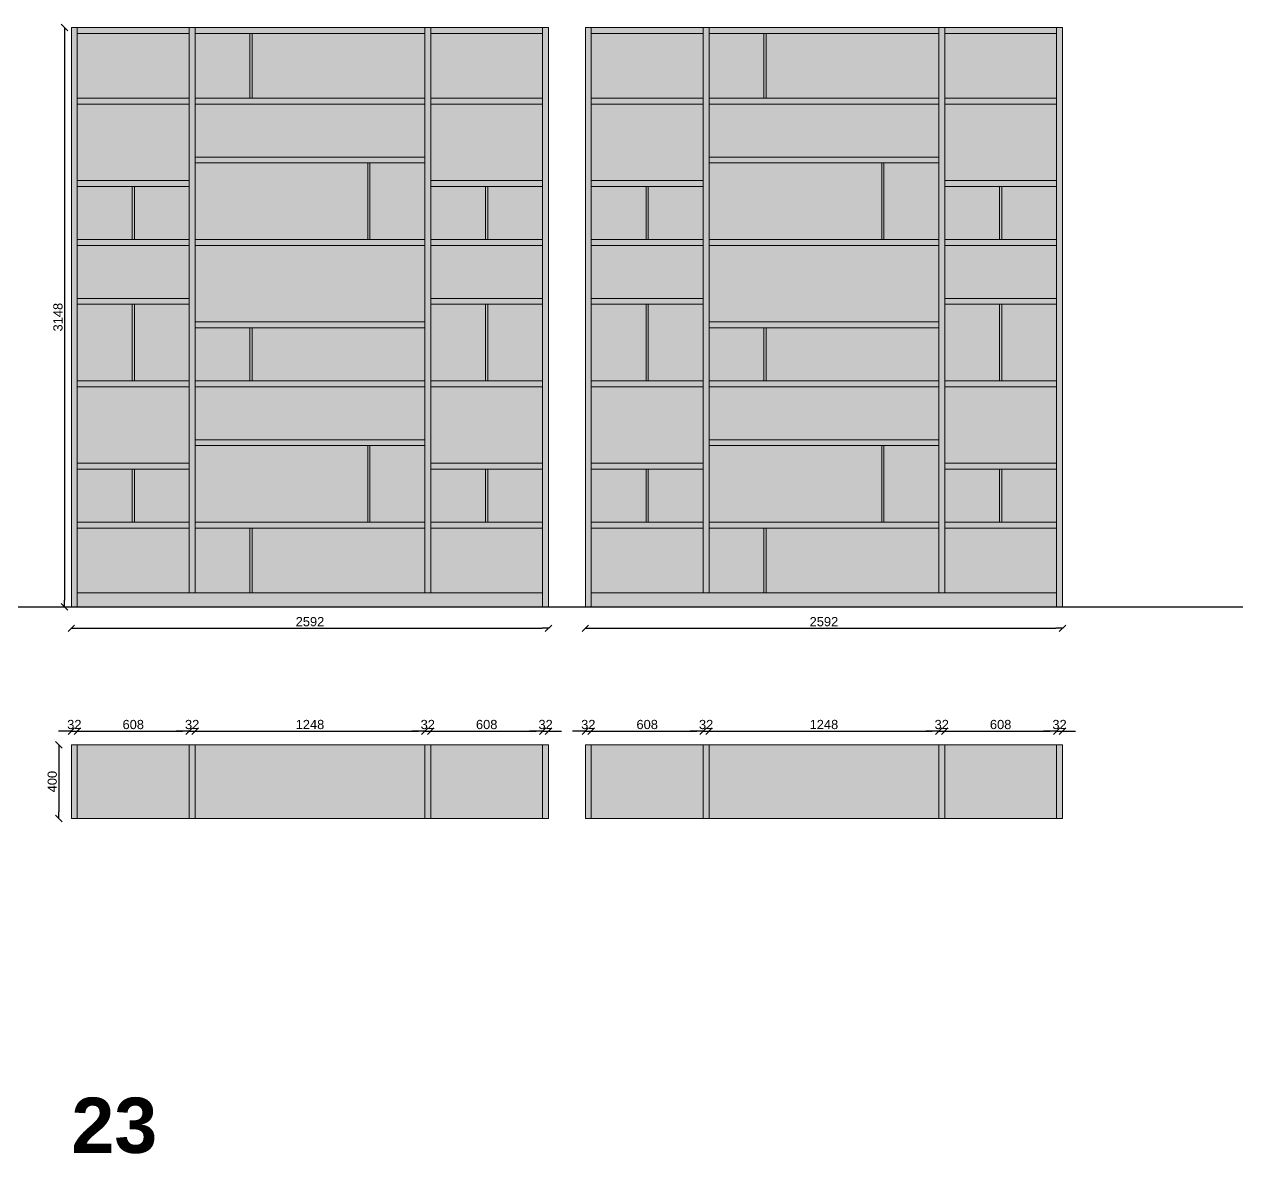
# Model space of a CAD drawing. Header units: inches. Extents: x -2150 to 187520, y -61540 to -22885.
# Drawn here: x 17993 to 24580, y -61540 to -55403 of the extents above; entities that cross this region are included whole.
import ezdxf

# ---------------------------------------------------------------- set-up
doc = ezdxf.new("R2010")
doc.units = ezdxf.units.IN
doc.header["$MEASUREMENT"] = 0
doc.layers.add('Linee arredi', color=3, linetype='Continuous', lineweight=20)
doc.layers.add('Retino arredi', color=7, linetype='Continuous', lineweight=0)
doc.layers.add('Quote', color=5, linetype='Continuous')
doc.styles.add('Arial', font='Arial.ttf')
doc.styles.add('Arial (bold)', font='Arial Bold.ttf')
doc.dimstyles.new('M&C_quote arredo', dxfattribs={"dimtxt": 50, "dimasz": 35.34668, "dimexe": 0, "dimexo": 0, "dimgap": 10, "dimtad": 1, "dimdec": 0, "dimtxsty": 'Arial', "dimblk": 'VW_SLASH', "dimcen": 0, "dimse1": 1, "dimse2": 1, "dimazin": 0, "dimtfac": 1, "dimtdec": 0, "dimtix": 1, "dimtmove": 0, "dimatfit": 0, "dimldrblk": 'VW_SLASH', "dimfxl": 0, "dimfxlon": 1, "dimfrac": 2, "dimtolj": 1, "dimarcsym": 0})

# ---------------------------------------------------------------- blocks, each defined once
blk = doc.blocks.new('VW_SLASH')
at = {"color": 0, "linetype": 'ByBlock', "lineweight": -2, "transparency": 16777216}
blk.add_line((0, 0), (-1, 0), dxfattribs=at)
at = {"color": 0, "linetype": 'Continuous', "lineweight": -2, "transparency": 16777216, "flags": 128}
blk.add_lwpolyline([(0.5, 0.5), (-0.5, -0.5)], dxfattribs=at)
blk = doc.blocks.new('*D171')
at = {"layer": 'Defpoints', "color": 0, "transparency": 16777216}
for p in [(18249.5, -59318.3), (18181, -59718.3), (18249.5, -59718.3)]:
    blk.add_point(p, dxfattribs=at)
at = {"layer": 'Quote', "color": 0, "lineweight": -2, "transparency": 16777216}
blk.add_line((18181, -59353.6), (18181, -59682.9), dxfattribs=at)
at = {"layer": 'Quote', "color": 0, "lineweight": -2, "transparency": 16777216, "xscale": 35.3466796875, "yscale": 35.3466796875, "zscale": 35.3466796875}
for p, rotation in [((18181, -59318.3), 90), ((18181, -59718.3), 270)]:
    blk.add_blockref('VW_SLASH', p, dxfattribs=dict(at, rotation=rotation))
at = {"layer": 'Quote', "color": 0, "transparency": 16777216, "insert": (18145.5, -59518.3), "char_height": 50, "attachment_point": 5, "rotation": 90, "style": 'Arial'}
blk.add_mtext('\\A1;400', dxfattribs=at)
blk = doc.blocks.new('*D172')
at = {"layer": 'Defpoints', "color": 0, "transparency": 16777216}
for p in [(18281.5, -59243.7), (18249.5, -59318.3), (18281.5, -59318.3)]:
    blk.add_point(p, dxfattribs=at)
at = {"layer": 'Quote', "color": 0, "lineweight": -2, "transparency": 16777216}
for p, q in [((18214.2, -59243.7), (18178.9, -59243.7)), ((18249.5, -59243.7), (18281.5, -59243.7)), ((18316.9, -59243.7), (18352.2, -59243.7))]:
    blk.add_line(p, q, dxfattribs=at)
at = {"layer": 'Quote', "color": 0, "lineweight": -2, "transparency": 16777216, "xscale": 35.3466796875, "yscale": 35.3466796875, "zscale": 35.3466796875}
blk.add_blockref('VW_SLASH', (18249.5, -59243.7), dxfattribs=at)
at = {"layer": 'Quote', "color": 0, "lineweight": -2, "transparency": 16777216, "xscale": 35.3466796875, "yscale": 35.3466796875, "zscale": 35.3466796875, "rotation": 180}
blk.add_blockref('VW_SLASH', (18281.5, -59243.7), dxfattribs=at)
at = {"layer": 'Quote', "color": 0, "transparency": 16777216, "insert": (18265.5, -59208.2), "char_height": 50, "attachment_point": 5, "style": 'Arial'}
blk.add_mtext('\\A1;32', dxfattribs=at)
blk = doc.blocks.new('*D173')
at = {"layer": 'Defpoints', "color": 0, "transparency": 16777216}
for p in [(18889.5, -59243.7), (18281.5, -59318.3), (18889.5, -59318.3)]:
    blk.add_point(p, dxfattribs=at)
at = {"layer": 'Quote', "color": 0, "lineweight": -2, "transparency": 16777216}
blk.add_line((18316.9, -59243.7), (18854.2, -59243.7), dxfattribs=at)
at = {"layer": 'Quote', "color": 0, "lineweight": -2, "transparency": 16777216, "xscale": 35.3466796875, "yscale": 35.3466796875, "zscale": 35.3466796875, "rotation": 180}
blk.add_blockref('VW_SLASH', (18281.5, -59243.7), dxfattribs=at)
at = {"layer": 'Quote', "color": 0, "lineweight": -2, "transparency": 16777216, "xscale": 35.3466796875, "yscale": 35.3466796875, "zscale": 35.3466796875}
blk.add_blockref('VW_SLASH', (18889.5, -59243.7), dxfattribs=at)
at = {"layer": 'Quote', "color": 0, "transparency": 16777216, "insert": (18585.5, -59208.2), "char_height": 50, "attachment_point": 5, "style": 'Arial'}
blk.add_mtext('\\A1;608', dxfattribs=at)
blk = doc.blocks.new('*D174')
at = {"layer": 'Defpoints', "color": 0, "transparency": 16777216}
for p in [(18249.5, -55420.3), (18212.1, -58568.3), (18249.5, -58568.3)]:
    blk.add_point(p, dxfattribs=at)
at = {"layer": 'Quote', "color": 0, "lineweight": -2, "transparency": 16777216}
blk.add_line((18212.1, -55455.6), (18212.1, -58532.9), dxfattribs=at)
at = {"layer": 'Quote', "color": 0, "lineweight": -2, "transparency": 16777216, "xscale": 35.3466796875, "yscale": 35.3466796875, "zscale": 35.3466796875}
for p, rotation in [((18212.1, -55420.3), 90), ((18212.1, -58568.3), 270)]:
    blk.add_blockref('VW_SLASH', p, dxfattribs=dict(at, rotation=rotation))
at = {"layer": 'Quote', "color": 0, "transparency": 16777216, "insert": (18176.6, -56994.3), "char_height": 50, "attachment_point": 5, "rotation": 90, "style": 'Arial'}
blk.add_mtext('\\A1;3148', dxfattribs=at)
blk = doc.blocks.new('*D175')
at = {"layer": 'Defpoints', "color": 0, "transparency": 16777216}
for p in [(18249.5, -58568.3), (20841.5, -58568.3), (20841.5, -58684.9)]:
    blk.add_point(p, dxfattribs=at)
at = {"layer": 'Quote', "color": 0, "lineweight": -2, "transparency": 16777216}
blk.add_line((18284.9, -58684.9), (20806.2, -58684.9), dxfattribs=at)
at = {"layer": 'Quote', "color": 0, "lineweight": -2, "transparency": 16777216, "xscale": 35.3466796875, "yscale": 35.3466796875, "zscale": 35.3466796875, "rotation": 180}
blk.add_blockref('VW_SLASH', (18249.5, -58684.9), dxfattribs=at)
at = {"layer": 'Quote', "color": 0, "lineweight": -2, "transparency": 16777216, "xscale": 35.3466796875, "yscale": 35.3466796875, "zscale": 35.3466796875}
blk.add_blockref('VW_SLASH', (20841.5, -58684.9), dxfattribs=at)
at = {"layer": 'Quote', "color": 0, "transparency": 16777216, "insert": (19545.5, -58649.3), "char_height": 50, "attachment_point": 5, "style": 'Arial'}
blk.add_mtext('\\A1;2592', dxfattribs=at)
blk = doc.blocks.new('*D176')
at = {"layer": 'Defpoints', "color": 0, "transparency": 16777216}
for p in [(21041.5, -58568.3), (23633.5, -58568.3), (23633.5, -58684.9)]:
    blk.add_point(p, dxfattribs=at)
at = {"layer": 'Quote', "color": 0, "lineweight": -2, "transparency": 16777216}
blk.add_line((21076.9, -58684.9), (23598.2, -58684.9), dxfattribs=at)
at = {"layer": 'Quote', "color": 0, "lineweight": -2, "transparency": 16777216, "xscale": 35.3466796875, "yscale": 35.3466796875, "zscale": 35.3466796875, "rotation": 180}
blk.add_blockref('VW_SLASH', (21041.5, -58684.9), dxfattribs=at)
at = {"layer": 'Quote', "color": 0, "lineweight": -2, "transparency": 16777216, "xscale": 35.3466796875, "yscale": 35.3466796875, "zscale": 35.3466796875}
blk.add_blockref('VW_SLASH', (23633.5, -58684.9), dxfattribs=at)
at = {"layer": 'Quote', "color": 0, "transparency": 16777216, "insert": (22337.5, -58649.3), "char_height": 50, "attachment_point": 5, "style": 'Arial'}
blk.add_mtext('\\A1;2592', dxfattribs=at)
blk = doc.blocks.new('*D184')
at = {"layer": 'Defpoints', "color": 0, "transparency": 16777216}
for p in [(18921.5, -59243.7), (18889.5, -59318.3), (18921.5, -59318.3)]:
    blk.add_point(p, dxfattribs=at)
at = {"layer": 'Quote', "color": 0, "lineweight": -2, "transparency": 16777216}
for p, q in [((18854.2, -59243.7), (18818.9, -59243.7)), ((18889.5, -59243.7), (18921.5, -59243.7)), ((18956.9, -59243.7), (18992.2, -59243.7))]:
    blk.add_line(p, q, dxfattribs=at)
at = {"layer": 'Quote', "color": 0, "lineweight": -2, "transparency": 16777216, "xscale": 35.3466796875, "yscale": 35.3466796875, "zscale": 35.3466796875}
blk.add_blockref('VW_SLASH', (18889.5, -59243.7), dxfattribs=at)
at = {"layer": 'Quote', "color": 0, "lineweight": -2, "transparency": 16777216, "xscale": 35.3466796875, "yscale": 35.3466796875, "zscale": 35.3466796875, "rotation": 180}
blk.add_blockref('VW_SLASH', (18921.5, -59243.7), dxfattribs=at)
at = {"layer": 'Quote', "color": 0, "transparency": 16777216, "insert": (18905.5, -59208.2), "char_height": 50, "attachment_point": 5, "style": 'Arial'}
blk.add_mtext('\\A1;32', dxfattribs=at)
blk = doc.blocks.new('*D185')
at = {"layer": 'Defpoints', "color": 0, "transparency": 16777216}
for p in [(20169.5, -59243.7), (18921.5, -59318.3), (20169.5, -59318.3)]:
    blk.add_point(p, dxfattribs=at)
at = {"layer": 'Quote', "color": 0, "lineweight": -2, "transparency": 16777216}
blk.add_line((18956.9, -59243.7), (20134.2, -59243.7), dxfattribs=at)
at = {"layer": 'Quote', "color": 0, "lineweight": -2, "transparency": 16777216, "xscale": 35.3466796875, "yscale": 35.3466796875, "zscale": 35.3466796875, "rotation": 180}
blk.add_blockref('VW_SLASH', (18921.5, -59243.7), dxfattribs=at)
at = {"layer": 'Quote', "color": 0, "lineweight": -2, "transparency": 16777216, "xscale": 35.3466796875, "yscale": 35.3466796875, "zscale": 35.3466796875}
blk.add_blockref('VW_SLASH', (20169.5, -59243.7), dxfattribs=at)
at = {"layer": 'Quote', "color": 0, "transparency": 16777216, "insert": (19545.5, -59208.2), "char_height": 50, "attachment_point": 5, "style": 'Arial'}
blk.add_mtext('\\A1;1248', dxfattribs=at)
blk = doc.blocks.new('*D186')
at = {"layer": 'Defpoints', "color": 0, "transparency": 16777216}
for p in [(20201.5, -59243.7), (20169.5, -59318.3), (20201.5, -59318.3)]:
    blk.add_point(p, dxfattribs=at)
at = {"layer": 'Quote', "color": 0, "lineweight": -2, "transparency": 16777216}
for p, q in [((20134.2, -59243.7), (20098.9, -59243.7)), ((20169.5, -59243.7), (20201.5, -59243.7)), ((20236.9, -59243.7), (20272.2, -59243.7))]:
    blk.add_line(p, q, dxfattribs=at)
at = {"layer": 'Quote', "color": 0, "lineweight": -2, "transparency": 16777216, "xscale": 35.3466796875, "yscale": 35.3466796875, "zscale": 35.3466796875}
blk.add_blockref('VW_SLASH', (20169.5, -59243.7), dxfattribs=at)
at = {"layer": 'Quote', "color": 0, "lineweight": -2, "transparency": 16777216, "xscale": 35.3466796875, "yscale": 35.3466796875, "zscale": 35.3466796875, "rotation": 180}
blk.add_blockref('VW_SLASH', (20201.5, -59243.7), dxfattribs=at)
at = {"layer": 'Quote', "color": 0, "transparency": 16777216, "insert": (20185.5, -59208.2), "char_height": 50, "attachment_point": 5, "style": 'Arial'}
blk.add_mtext('\\A1;32', dxfattribs=at)
blk = doc.blocks.new('*D187')
at = {"layer": 'Defpoints', "color": 0, "transparency": 16777216}
for p in [(20809.5, -59243.7), (20201.5, -59318.3), (20809.5, -59318.3)]:
    blk.add_point(p, dxfattribs=at)
at = {"layer": 'Quote', "color": 0, "lineweight": -2, "transparency": 16777216}
blk.add_line((20236.9, -59243.7), (20774.2, -59243.7), dxfattribs=at)
at = {"layer": 'Quote', "color": 0, "lineweight": -2, "transparency": 16777216, "xscale": 35.3466796875, "yscale": 35.3466796875, "zscale": 35.3466796875, "rotation": 180}
blk.add_blockref('VW_SLASH', (20201.5, -59243.7), dxfattribs=at)
at = {"layer": 'Quote', "color": 0, "lineweight": -2, "transparency": 16777216, "xscale": 35.3466796875, "yscale": 35.3466796875, "zscale": 35.3466796875}
blk.add_blockref('VW_SLASH', (20809.5, -59243.7), dxfattribs=at)
at = {"layer": 'Quote', "color": 0, "transparency": 16777216, "insert": (20505.5, -59208.2), "char_height": 50, "attachment_point": 5, "style": 'Arial'}
blk.add_mtext('\\A1;608', dxfattribs=at)
blk = doc.blocks.new('*D188')
at = {"layer": 'Defpoints', "color": 0, "transparency": 16777216}
for p in [(20841.5, -59243.7), (20809.5, -59318.3), (20841.5, -59318.3)]:
    blk.add_point(p, dxfattribs=at)
at = {"layer": 'Quote', "color": 0, "lineweight": -2, "transparency": 16777216}
for p, q in [((20774.2, -59243.7), (20738.9, -59243.7)), ((20809.5, -59243.7), (20841.5, -59243.7)), ((20876.9, -59243.7), (20912.2, -59243.7))]:
    blk.add_line(p, q, dxfattribs=at)
at = {"layer": 'Quote', "color": 0, "lineweight": -2, "transparency": 16777216, "xscale": 35.3466796875, "yscale": 35.3466796875, "zscale": 35.3466796875}
blk.add_blockref('VW_SLASH', (20809.5, -59243.7), dxfattribs=at)
at = {"layer": 'Quote', "color": 0, "lineweight": -2, "transparency": 16777216, "xscale": 35.3466796875, "yscale": 35.3466796875, "zscale": 35.3466796875, "rotation": 180}
blk.add_blockref('VW_SLASH', (20841.5, -59243.7), dxfattribs=at)
at = {"layer": 'Quote', "color": 0, "transparency": 16777216, "insert": (20825.5, -59208.2), "char_height": 50, "attachment_point": 5, "style": 'Arial'}
blk.add_mtext('\\A1;32', dxfattribs=at)
blk = doc.blocks.new('*D177')
at = {"layer": 'Defpoints', "color": 0, "transparency": 16777216}
for p in [(21073.5, -59243.7), (21041.5, -59318.3), (21073.5, -59318.3)]:
    blk.add_point(p, dxfattribs=at)
at = {"layer": 'Quote', "color": 0, "lineweight": -2, "transparency": 16777216}
for p, q in [((21006.2, -59243.7), (20970.9, -59243.7)), ((21041.5, -59243.7), (21073.5, -59243.7)), ((21108.9, -59243.7), (21144.2, -59243.7))]:
    blk.add_line(p, q, dxfattribs=at)
at = {"layer": 'Quote', "color": 0, "lineweight": -2, "transparency": 16777216, "xscale": 35.3466796875, "yscale": 35.3466796875, "zscale": 35.3466796875}
blk.add_blockref('VW_SLASH', (21041.5, -59243.7), dxfattribs=at)
at = {"layer": 'Quote', "color": 0, "lineweight": -2, "transparency": 16777216, "xscale": 35.3466796875, "yscale": 35.3466796875, "zscale": 35.3466796875, "rotation": 180}
blk.add_blockref('VW_SLASH', (21073.5, -59243.7), dxfattribs=at)
at = {"layer": 'Quote', "color": 0, "transparency": 16777216, "insert": (21057.5, -59208.2), "char_height": 50, "attachment_point": 5, "style": 'Arial'}
blk.add_mtext('\\A1;32', dxfattribs=at)
blk = doc.blocks.new('*D178')
at = {"layer": 'Defpoints', "color": 0, "transparency": 16777216}
for p in [(21681.5, -59243.7), (21073.5, -59318.3), (21681.5, -59318.3)]:
    blk.add_point(p, dxfattribs=at)
at = {"layer": 'Quote', "color": 0, "lineweight": -2, "transparency": 16777216}
blk.add_line((21108.9, -59243.7), (21646.2, -59243.7), dxfattribs=at)
at = {"layer": 'Quote', "color": 0, "lineweight": -2, "transparency": 16777216, "xscale": 35.3466796875, "yscale": 35.3466796875, "zscale": 35.3466796875, "rotation": 180}
blk.add_blockref('VW_SLASH', (21073.5, -59243.7), dxfattribs=at)
at = {"layer": 'Quote', "color": 0, "lineweight": -2, "transparency": 16777216, "xscale": 35.3466796875, "yscale": 35.3466796875, "zscale": 35.3466796875}
blk.add_blockref('VW_SLASH', (21681.5, -59243.7), dxfattribs=at)
at = {"layer": 'Quote', "color": 0, "transparency": 16777216, "insert": (21377.5, -59208.2), "char_height": 50, "attachment_point": 5, "style": 'Arial'}
blk.add_mtext('\\A1;608', dxfattribs=at)
blk = doc.blocks.new('*D179')
at = {"layer": 'Defpoints', "color": 0, "transparency": 16777216}
for p in [(21713.5, -59243.7), (21681.5, -59318.3), (21713.5, -59318.3)]:
    blk.add_point(p, dxfattribs=at)
at = {"layer": 'Quote', "color": 0, "lineweight": -2, "transparency": 16777216}
for p, q in [((21646.2, -59243.7), (21610.9, -59243.7)), ((21681.5, -59243.7), (21713.5, -59243.7)), ((21748.9, -59243.7), (21784.2, -59243.7))]:
    blk.add_line(p, q, dxfattribs=at)
at = {"layer": 'Quote', "color": 0, "lineweight": -2, "transparency": 16777216, "xscale": 35.3466796875, "yscale": 35.3466796875, "zscale": 35.3466796875}
blk.add_blockref('VW_SLASH', (21681.5, -59243.7), dxfattribs=at)
at = {"layer": 'Quote', "color": 0, "lineweight": -2, "transparency": 16777216, "xscale": 35.3466796875, "yscale": 35.3466796875, "zscale": 35.3466796875, "rotation": 180}
blk.add_blockref('VW_SLASH', (21713.5, -59243.7), dxfattribs=at)
at = {"layer": 'Quote', "color": 0, "transparency": 16777216, "insert": (21697.5, -59208.2), "char_height": 50, "attachment_point": 5, "style": 'Arial'}
blk.add_mtext('\\A1;32', dxfattribs=at)
blk = doc.blocks.new('*D180')
at = {"layer": 'Defpoints', "color": 0, "transparency": 16777216}
for p in [(22961.5, -59243.7), (21713.5, -59318.3), (22961.5, -59318.3)]:
    blk.add_point(p, dxfattribs=at)
at = {"layer": 'Quote', "color": 0, "lineweight": -2, "transparency": 16777216}
blk.add_line((21748.9, -59243.7), (22926.2, -59243.7), dxfattribs=at)
at = {"layer": 'Quote', "color": 0, "lineweight": -2, "transparency": 16777216, "xscale": 35.3466796875, "yscale": 35.3466796875, "zscale": 35.3466796875, "rotation": 180}
blk.add_blockref('VW_SLASH', (21713.5, -59243.7), dxfattribs=at)
at = {"layer": 'Quote', "color": 0, "lineweight": -2, "transparency": 16777216, "xscale": 35.3466796875, "yscale": 35.3466796875, "zscale": 35.3466796875}
blk.add_blockref('VW_SLASH', (22961.5, -59243.7), dxfattribs=at)
at = {"layer": 'Quote', "color": 0, "transparency": 16777216, "insert": (22337.5, -59208.2), "char_height": 50, "attachment_point": 5, "style": 'Arial'}
blk.add_mtext('\\A1;1248', dxfattribs=at)
blk = doc.blocks.new('*D181')
at = {"layer": 'Defpoints', "color": 0, "transparency": 16777216}
for p in [(22993.5, -59243.7), (22961.5, -59318.3), (22993.5, -59318.3)]:
    blk.add_point(p, dxfattribs=at)
at = {"layer": 'Quote', "color": 0, "lineweight": -2, "transparency": 16777216}
for p, q in [((22926.2, -59243.7), (22890.9, -59243.7)), ((22961.5, -59243.7), (22993.5, -59243.7)), ((23028.9, -59243.7), (23064.2, -59243.7))]:
    blk.add_line(p, q, dxfattribs=at)
at = {"layer": 'Quote', "color": 0, "lineweight": -2, "transparency": 16777216, "xscale": 35.3466796875, "yscale": 35.3466796875, "zscale": 35.3466796875}
blk.add_blockref('VW_SLASH', (22961.5, -59243.7), dxfattribs=at)
at = {"layer": 'Quote', "color": 0, "lineweight": -2, "transparency": 16777216, "xscale": 35.3466796875, "yscale": 35.3466796875, "zscale": 35.3466796875, "rotation": 180}
blk.add_blockref('VW_SLASH', (22993.5, -59243.7), dxfattribs=at)
at = {"layer": 'Quote', "color": 0, "transparency": 16777216, "insert": (22977.5, -59208.2), "char_height": 50, "attachment_point": 5, "style": 'Arial'}
blk.add_mtext('\\A1;32', dxfattribs=at)
blk = doc.blocks.new('*D182')
at = {"layer": 'Defpoints', "color": 0, "transparency": 16777216}
for p in [(23601.5, -59243.7), (22993.5, -59318.3), (23601.5, -59318.3)]:
    blk.add_point(p, dxfattribs=at)
at = {"layer": 'Quote', "color": 0, "lineweight": -2, "transparency": 16777216}
blk.add_line((23028.9, -59243.7), (23566.2, -59243.7), dxfattribs=at)
at = {"layer": 'Quote', "color": 0, "lineweight": -2, "transparency": 16777216, "xscale": 35.3466796875, "yscale": 35.3466796875, "zscale": 35.3466796875, "rotation": 180}
blk.add_blockref('VW_SLASH', (22993.5, -59243.7), dxfattribs=at)
at = {"layer": 'Quote', "color": 0, "lineweight": -2, "transparency": 16777216, "xscale": 35.3466796875, "yscale": 35.3466796875, "zscale": 35.3466796875}
blk.add_blockref('VW_SLASH', (23601.5, -59243.7), dxfattribs=at)
at = {"layer": 'Quote', "color": 0, "transparency": 16777216, "insert": (23297.5, -59208.2), "char_height": 50, "attachment_point": 5, "style": 'Arial'}
blk.add_mtext('\\A1;608', dxfattribs=at)
blk = doc.blocks.new('*D183')
at = {"layer": 'Defpoints', "color": 0, "transparency": 16777216}
for p in [(23633.5, -59243.7), (23601.5, -59318.3), (23633.5, -59318.3)]:
    blk.add_point(p, dxfattribs=at)
at = {"layer": 'Quote', "color": 0, "lineweight": -2, "transparency": 16777216}
for p, q in [((23566.2, -59243.7), (23530.9, -59243.7)), ((23601.5, -59243.7), (23633.5, -59243.7)), ((23668.9, -59243.7), (23704.2, -59243.7))]:
    blk.add_line(p, q, dxfattribs=at)
at = {"layer": 'Quote', "color": 0, "lineweight": -2, "transparency": 16777216, "xscale": 35.3466796875, "yscale": 35.3466796875, "zscale": 35.3466796875}
blk.add_blockref('VW_SLASH', (23601.5, -59243.7), dxfattribs=at)
at = {"layer": 'Quote', "color": 0, "lineweight": -2, "transparency": 16777216, "xscale": 35.3466796875, "yscale": 35.3466796875, "zscale": 35.3466796875, "rotation": 180}
blk.add_blockref('VW_SLASH', (23633.5, -59243.7), dxfattribs=at)
at = {"layer": 'Quote', "color": 0, "transparency": 16777216, "insert": (23617.5, -59208.2), "char_height": 50, "attachment_point": 5, "style": 'Arial'}
blk.add_mtext('\\A1;32', dxfattribs=at)

msp = doc.modelspace()

# ---------------------------------------------------------------- hatches: boundary and pattern name
at = {"layer": 'Retino arredi'}
h = msp.add_hatch(color=256, dxfattribs=at)
h.dxf.hatch_style = 1
h.paths.add_polyline_path([(22993.5, -58140.3), (23601.5, -58140.3), (23601.5, -58492.3), (22993.5, -58492.3)], flags=16)
h.paths.add_polyline_path([(23601.5, -57820.3), (22993.5, -57820.3), (22993.5, -58108.3), (23601.5, -58108.3)], flags=16)
h.paths.add_polyline_path([(22993.5, -57372.3), (23601.5, -57372.3), (23601.5, -57788.3), (22993.5, -57788.3)], flags=16)
h.paths.add_polyline_path([(23601.5, -56924.3), (22993.5, -56924.3), (22993.5, -57340.3), (23601.5, -57340.3)], flags=16)
h.paths.add_polyline_path([(22993.5, -56604.3), (23601.5, -56604.3), (23601.5, -56892.3), (22993.5, -56892.3)], flags=16)
h.paths.add_polyline_path([(23601.5, -56284.3), (22993.5, -56284.3), (22993.5, -56572.3), (23601.5, -56572.3)], flags=16)
h.paths.add_polyline_path([(22993.5, -55836.3), (23601.5, -55836.3), (23601.5, -56252.3), (22993.5, -56252.3)], flags=16)
h.paths.add_polyline_path([(23601.5, -55452.3), (22993.5, -55452.3), (22993.5, -55804.3), (23601.5, -55804.3)], flags=16)
h.paths.add_polyline_path([(22961.5, -58140.3), (21713.5, -58140.3), (21713.5, -58492.3), (22961.5, -58492.3)], flags=16)
h.paths.add_polyline_path([(21713.5, -57692.3), (22961.5, -57692.3), (22961.5, -58108.3), (21713.5, -58108.3)], flags=16)
h.paths.add_polyline_path([(22961.5, -57372.3), (21713.5, -57372.3), (21713.5, -57660.3), (22961.5, -57660.3)], flags=16)
h.paths.add_polyline_path([(21713.5, -57052.3), (22961.5, -57052.3), (22961.5, -57340.3), (21713.5, -57340.3)], flags=16)
h.paths.add_polyline_path([(22961.5, -56604.3), (21713.5, -56604.3), (21713.5, -57020.3), (22961.5, -57020.3)], flags=16)
h.paths.add_polyline_path([(21713.5, -56156.3), (22961.5, -56156.3), (22961.5, -56572.3), (21713.5, -56572.3)], flags=16)
h.paths.add_polyline_path([(22961.5, -55836.3), (21713.5, -55836.3), (21713.5, -56124.3), (22961.5, -56124.3)], flags=16)
h.paths.add_polyline_path([(21713.5, -55452.3), (22961.5, -55452.3), (22961.5, -55804.3), (21713.5, -55804.3)], flags=16)
h.paths.add_polyline_path([(21681.5, -58140.3), (21073.5, -58140.3), (21073.5, -58492.3), (21681.5, -58492.3)], flags=16)
h.paths.add_polyline_path([(21073.5, -57820.3), (21681.5, -57820.3), (21681.5, -58108.3), (21073.5, -58108.3)], flags=16)
h.paths.add_polyline_path([(21681.5, -57372.3), (21073.5, -57372.3), (21073.5, -57788.3), (21681.5, -57788.3)], flags=16)
h.paths.add_polyline_path([(21073.5, -56924.3), (21681.5, -56924.3), (21681.5, -57340.3), (21073.5, -57340.3)], flags=16)
h.paths.add_polyline_path([(21681.5, -56604.3), (21073.5, -56604.3), (21073.5, -56892.3), (21681.5, -56892.3)], flags=16)
h.paths.add_polyline_path([(21073.5, -56284.3), (21681.5, -56284.3), (21681.5, -56572.3), (21073.5, -56572.3)], flags=16)
h.paths.add_polyline_path([(21681.5, -55836.3), (21073.5, -55836.3), (21073.5, -56252.3), (21681.5, -56252.3)], flags=16)
h.paths.add_polyline_path([(21073.5, -55452.3), (21681.5, -55452.3), (21681.5, -55804.3), (21073.5, -55804.3)], flags=16)
h.paths.add_polyline_path([(21041.5, -55420.3), (23633.5, -55420.3), (23633.5, -58568.3), (21041.5, -58568.3)])
h.paths.add_polyline_path([(20201.5, -58140.3), (20809.5, -58140.3), (20809.5, -58492.3), (20201.5, -58492.3)], flags=16)
h.paths.add_polyline_path([(20809.5, -57820.3), (20201.5, -57820.3), (20201.5, -58108.3), (20809.5, -58108.3)], flags=16)
h.paths.add_polyline_path([(20201.5, -57372.3), (20809.5, -57372.3), (20809.5, -57788.3), (20201.5, -57788.3)], flags=16)
h.paths.add_polyline_path([(20809.5, -56924.3), (20201.5, -56924.3), (20201.5, -57340.3), (20809.5, -57340.3)], flags=16)
h.paths.add_polyline_path([(20201.5, -56604.3), (20809.5, -56604.3), (20809.5, -56892.3), (20201.5, -56892.3)], flags=16)
h.paths.add_polyline_path([(20809.5, -56284.3), (20201.5, -56284.3), (20201.5, -56572.3), (20809.5, -56572.3)], flags=16)
h.paths.add_polyline_path([(20201.5, -55836.3), (20809.5, -55836.3), (20809.5, -56252.3), (20201.5, -56252.3)], flags=16)
h.paths.add_polyline_path([(20809.5, -55452.3), (20201.5, -55452.3), (20201.5, -55804.3), (20809.5, -55804.3)], flags=16)
h.paths.add_polyline_path([(20169.5, -58140.3), (18921.5, -58140.3), (18921.5, -58492.3), (20169.5, -58492.3)], flags=16)
h.paths.add_polyline_path([(18921.5, -57692.3), (20169.5, -57692.3), (20169.5, -58108.3), (18921.5, -58108.3)], flags=16)
h.paths.add_polyline_path([(20169.5, -57372.3), (18921.5, -57372.3), (18921.5, -57660.3), (20169.5, -57660.3)], flags=16)
h.paths.add_polyline_path([(18921.5, -57052.3), (20169.5, -57052.3), (20169.5, -57340.3), (18921.5, -57340.3)], flags=16)
h.paths.add_polyline_path([(20169.5, -56604.3), (18921.5, -56604.3), (18921.5, -57020.3), (20169.5, -57020.3)], flags=16)
h.paths.add_polyline_path([(18921.5, -56156.3), (20169.5, -56156.3), (20169.5, -56572.3), (18921.5, -56572.3)], flags=16)
h.paths.add_polyline_path([(20169.5, -55836.3), (18921.5, -55836.3), (18921.5, -56124.3), (20169.5, -56124.3)], flags=16)
h.paths.add_polyline_path([(18921.5, -55452.3), (20169.5, -55452.3), (20169.5, -55804.3), (18921.5, -55804.3)], flags=16)
h.paths.add_polyline_path([(18889.5, -58140.3), (18281.5, -58140.3), (18281.5, -58492.3), (18889.5, -58492.3)], flags=16)
h.paths.add_polyline_path([(18281.5, -57820.3), (18889.5, -57820.3), (18889.5, -58108.3), (18281.5, -58108.3)], flags=16)
h.paths.add_polyline_path([(18889.5, -57372.3), (18281.5, -57372.3), (18281.5, -57788.3), (18889.5, -57788.3)], flags=16)
h.paths.add_polyline_path([(18281.5, -56924.3), (18889.5, -56924.3), (18889.5, -57340.3), (18281.5, -57340.3)], flags=16)
h.paths.add_polyline_path([(18889.5, -56604.3), (18281.5, -56604.3), (18281.5, -56892.3), (18889.5, -56892.3)], flags=16)
h.paths.add_polyline_path([(18281.5, -56284.3), (18889.5, -56284.3), (18889.5, -56572.3), (18281.5, -56572.3)], flags=16)
h.paths.add_polyline_path([(18889.5, -55836.3), (18281.5, -55836.3), (18281.5, -56252.3), (18889.5, -56252.3)], flags=16)
h.paths.add_polyline_path([(18281.5, -55452.3), (18889.5, -55452.3), (18889.5, -55804.3), (18281.5, -55804.3)], flags=16)
h.paths.add_polyline_path([(18249.5, -55420.3), (20841.5, -55420.3), (20841.5, -58568.3), (18249.5, -58568.3)])
h = msp.add_hatch(color=254, dxfattribs=at)
h.dxf.hatch_style = 1
h.paths.add_polyline_path([(22993.5, -58140.3), (23601.5, -58140.3), (23601.5, -58492.3), (22993.5, -58492.3)])
h.paths.add_polyline_path([(23601.5, -57820.3), (22993.5, -57820.3), (22993.5, -58108.3), (23601.5, -58108.3)])
h.paths.add_polyline_path([(22993.5, -57372.3), (23601.5, -57372.3), (23601.5, -57788.3), (22993.5, -57788.3)])
h.paths.add_polyline_path([(23601.5, -56924.3), (22993.5, -56924.3), (22993.5, -57340.3), (23601.5, -57340.3)])
h.paths.add_polyline_path([(22993.5, -56604.3), (23601.5, -56604.3), (23601.5, -56892.3), (22993.5, -56892.3)])
h.paths.add_polyline_path([(23601.5, -56284.3), (22993.5, -56284.3), (22993.5, -56572.3), (23601.5, -56572.3)])
h.paths.add_polyline_path([(22993.5, -55836.3), (23601.5, -55836.3), (23601.5, -56252.3), (22993.5, -56252.3)])
h.paths.add_polyline_path([(23601.5, -55452.3), (22993.5, -55452.3), (22993.5, -55804.3), (23601.5, -55804.3)])
h.paths.add_polyline_path([(22961.5, -58140.3), (21713.5, -58140.3), (21713.5, -58492.3), (22961.5, -58492.3)])
h.paths.add_polyline_path([(21713.5, -57692.3), (22961.5, -57692.3), (22961.5, -58108.3), (21713.5, -58108.3)])
h.paths.add_polyline_path([(22961.5, -57372.3), (21713.5, -57372.3), (21713.5, -57660.3), (22961.5, -57660.3)])
h.paths.add_polyline_path([(21713.5, -57052.3), (22961.5, -57052.3), (22961.5, -57340.3), (21713.5, -57340.3)])
h.paths.add_polyline_path([(22961.5, -56604.3), (21713.5, -56604.3), (21713.5, -57020.3), (22961.5, -57020.3)])
h.paths.add_polyline_path([(21713.5, -56156.3), (22961.5, -56156.3), (22961.5, -56572.3), (21713.5, -56572.3)])
h.paths.add_polyline_path([(22961.5, -55836.3), (21713.5, -55836.3), (21713.5, -56124.3), (22961.5, -56124.3)])
h.paths.add_polyline_path([(21713.5, -55452.3), (22961.5, -55452.3), (22961.5, -55804.3), (21713.5, -55804.3)])
h.paths.add_polyline_path([(21681.5, -58140.3), (21073.5, -58140.3), (21073.5, -58492.3), (21681.5, -58492.3)])
h.paths.add_polyline_path([(21073.5, -57820.3), (21681.5, -57820.3), (21681.5, -58108.3), (21073.5, -58108.3)])
h.paths.add_polyline_path([(21681.5, -57372.3), (21073.5, -57372.3), (21073.5, -57788.3), (21681.5, -57788.3)])
h.paths.add_polyline_path([(21073.5, -56924.3), (21681.5, -56924.3), (21681.5, -57340.3), (21073.5, -57340.3)])
h.paths.add_polyline_path([(21681.5, -56604.3), (21073.5, -56604.3), (21073.5, -56892.3), (21681.5, -56892.3)])
h.paths.add_polyline_path([(21073.5, -56284.3), (21681.5, -56284.3), (21681.5, -56572.3), (21073.5, -56572.3)])
h.paths.add_polyline_path([(21681.5, -55836.3), (21073.5, -55836.3), (21073.5, -56252.3), (21681.5, -56252.3)])
h.paths.add_polyline_path([(21073.5, -55452.3), (21681.5, -55452.3), (21681.5, -55804.3), (21073.5, -55804.3)])
h.paths.add_polyline_path([(20201.5, -58140.3), (20809.5, -58140.3), (20809.5, -58492.3), (20201.5, -58492.3)])
h.paths.add_polyline_path([(20809.5, -57820.3), (20201.5, -57820.3), (20201.5, -58108.3), (20809.5, -58108.3)])
h.paths.add_polyline_path([(20201.5, -57372.3), (20809.5, -57372.3), (20809.5, -57788.3), (20201.5, -57788.3)])
h.paths.add_polyline_path([(20809.5, -56924.3), (20201.5, -56924.3), (20201.5, -57340.3), (20809.5, -57340.3)])
h.paths.add_polyline_path([(20201.5, -56604.3), (20809.5, -56604.3), (20809.5, -56892.3), (20201.5, -56892.3)])
h.paths.add_polyline_path([(20809.5, -56284.3), (20201.5, -56284.3), (20201.5, -56572.3), (20809.5, -56572.3)])
h.paths.add_polyline_path([(20201.5, -55836.3), (20809.5, -55836.3), (20809.5, -56252.3), (20201.5, -56252.3)])
h.paths.add_polyline_path([(20809.5, -55452.3), (20201.5, -55452.3), (20201.5, -55804.3), (20809.5, -55804.3)])
h.paths.add_polyline_path([(20169.5, -58140.3), (18921.5, -58140.3), (18921.5, -58492.3), (20169.5, -58492.3)])
h.paths.add_polyline_path([(18921.5, -57692.3), (20169.5, -57692.3), (20169.5, -58108.3), (18921.5, -58108.3)])
h.paths.add_polyline_path([(20169.5, -57372.3), (18921.5, -57372.3), (18921.5, -57660.3), (20169.5, -57660.3)])
h.paths.add_polyline_path([(18921.5, -57052.3), (20169.5, -57052.3), (20169.5, -57340.3), (18921.5, -57340.3)])
h.paths.add_polyline_path([(20169.5, -56604.3), (18921.5, -56604.3), (18921.5, -57020.3), (20169.5, -57020.3)])
h.paths.add_polyline_path([(18921.5, -56156.3), (20169.5, -56156.3), (20169.5, -56572.3), (18921.5, -56572.3)])
h.paths.add_polyline_path([(20169.5, -55836.3), (18921.5, -55836.3), (18921.5, -56124.3), (20169.5, -56124.3)])
h.paths.add_polyline_path([(18921.5, -55452.3), (20169.5, -55452.3), (20169.5, -55804.3), (18921.5, -55804.3)])
h.paths.add_polyline_path([(18889.5, -58140.3), (18281.5, -58140.3), (18281.5, -58492.3), (18889.5, -58492.3)])
h.paths.add_polyline_path([(18281.5, -57820.3), (18889.5, -57820.3), (18889.5, -58108.3), (18281.5, -58108.3)])
h.paths.add_polyline_path([(18889.5, -57372.3), (18281.5, -57372.3), (18281.5, -57788.3), (18889.5, -57788.3)])
h.paths.add_polyline_path([(18281.5, -56924.3), (18889.5, -56924.3), (18889.5, -57340.3), (18281.5, -57340.3)])
h.paths.add_polyline_path([(18889.5, -56604.3), (18281.5, -56604.3), (18281.5, -56892.3), (18889.5, -56892.3)])
h.paths.add_polyline_path([(18281.5, -56284.3), (18889.5, -56284.3), (18889.5, -56572.3), (18281.5, -56572.3)])
h.paths.add_polyline_path([(18889.5, -55836.3), (18281.5, -55836.3), (18281.5, -56252.3), (18889.5, -56252.3)])
h.paths.add_polyline_path([(18281.5, -55452.3), (18889.5, -55452.3), (18889.5, -55804.3), (18281.5, -55804.3)])
h = msp.add_hatch(color=256, dxfattribs=at)
h.dxf.hatch_style = 1
h.paths.add_polyline_path([(23633.5, -59318.3), (21041.5, -59318.3), (21041.5, -59718.3), (23633.5, -59718.3)])
h.paths.add_polyline_path([(20841.5, -59318.3), (18249.5, -59318.3), (18249.5, -59718.3), (20841.5, -59718.3)])

# ---------------------------------------------------------------- linework, layer by layer
msp.add_line((-2149.6, -58568.3), (40321.6, -58568.3))
at = {"layer": 'Linee arredi'}
for p, q in [((18281.5, -55452.3), (18281.5, -55420.3)), ((18889.5, -55420.3), (18889.5, -55452.3)), ((18921.5, -55420.3), (18921.5, -55452.3)), ((19219.5, -55452.3), (19219.5, -55804.3)), ((19231.5, -55452.3), (19231.5, -55804.3)), ((20169.5, -55420.3), (20169.5, -55452.3)), ((20201.5, -55420.3), (20201.5, -55452.3)), ((20809.5, -55452.3), (20809.5, -55420.3)), ((21073.5, -55452.3), (21073.5, -55420.3)), ((21681.5, -55420.3), (21681.5, -55452.3)), ((21713.5, -55420.3), (21713.5, -55452.3)), ((22011.5, -55452.3), (22011.5, -55804.3)), ((22023.5, -55452.3), (22023.5, -55804.3)), ((22961.5, -55420.3), (22961.5, -55452.3)), ((22993.5, -55420.3), (22993.5, -55452.3)), ((23601.5, -55452.3), (23601.5, -55420.3)), ((18281.5, -55836.3), (18281.5, -55804.3)), ((18889.5, -55804.3), (18889.5, -55836.3)), ((18921.5, -55804.3), (18921.5, -55836.3)), ((20169.5, -55804.3), (20169.5, -55836.3)), ((20201.5, -55804.3), (20201.5, -55836.3)), ((20809.5, -55836.3), (20809.5, -55804.3)), ((21073.5, -55836.3), (21073.5, -55804.3)), ((21681.5, -55804.3), (21681.5, -55836.3)), ((21713.5, -55804.3), (21713.5, -55836.3)), ((22961.5, -55804.3), (22961.5, -55836.3)), ((22993.5, -55804.3), (22993.5, -55836.3)), ((23601.5, -55836.3), (23601.5, -55804.3)), ((18921.5, -56156.3), (18921.5, -56124.3)), ((19859.5, -56156.3), (19859.5, -56572.3)), ((19871.5, -56156.3), (19871.5, -56572.3)), ((20169.5, -56156.3), (20169.5, -56124.3)), ((21713.5, -56156.3), (21713.5, -56124.3)), ((22651.5, -56156.3), (22651.5, -56572.3)), ((22663.5, -56156.3), (22663.5, -56572.3)), ((22961.5, -56156.3), (22961.5, -56124.3)), ((18281.5, -56284.3), (18281.5, -56252.3)), ((18579.5, -56284.3), (18579.5, -56572.3)), ((18591.5, -56284.3), (18591.5, -56572.3)), ((18889.5, -56252.3), (18889.5, -56284.3)), ((20201.5, -56252.3), (20201.5, -56284.3)), ((20499.5, -56284.3), (20499.5, -56572.3)), ((20511.5, -56284.3), (20511.5, -56572.3)), ((20809.5, -56284.3), (20809.5, -56252.3)), ((21073.5, -56284.3), (21073.5, -56252.3)), ((21371.5, -56284.3), (21371.5, -56572.3)), ((21383.5, -56284.3), (21383.5, -56572.3)), ((21681.5, -56252.3), (21681.5, -56284.3)), ((22993.5, -56252.3), (22993.5, -56284.3)), ((23291.5, -56284.3), (23291.5, -56572.3)), ((23303.5, -56284.3), (23303.5, -56572.3)), ((23601.5, -56284.3), (23601.5, -56252.3)), ((18281.5, -56604.3), (18281.5, -56572.3)), ((18889.5, -56572.3), (18889.5, -56604.3)), ((18921.5, -56572.3), (18921.5, -56604.3)), ((20169.5, -56572.3), (20169.5, -56604.3)), ((20201.5, -56572.3), (20201.5, -56604.3)), ((20809.5, -56604.3), (20809.5, -56572.3)), ((21073.5, -56604.3), (21073.5, -56572.3)), ((21681.5, -56572.3), (21681.5, -56604.3)), ((21713.5, -56572.3), (21713.5, -56604.3)), ((22961.5, -56572.3), (22961.5, -56604.3)), ((22993.5, -56572.3), (22993.5, -56604.3)), ((23601.5, -56604.3), (23601.5, -56572.3)), ((18281.5, -56924.3), (18281.5, -56892.3)), ((18889.5, -56892.3), (18889.5, -56924.3)), ((20201.5, -56892.3), (20201.5, -56924.3)), ((20809.5, -56924.3), (20809.5, -56892.3)), ((21073.5, -56924.3), (21073.5, -56892.3)), ((21681.5, -56892.3), (21681.5, -56924.3)), ((22993.5, -56892.3), (22993.5, -56924.3)), ((23601.5, -56924.3), (23601.5, -56892.3)), ((18579.5, -56924.3), (18579.5, -57340.3)), ((18591.5, -56924.3), (18591.5, -57340.3)), ((20499.5, -56924.3), (20499.5, -57340.3)), ((20511.5, -56924.3), (20511.5, -57340.3)), ((21371.5, -56924.3), (21371.5, -57340.3)), ((21383.5, -56924.3), (21383.5, -57340.3)), ((23291.5, -56924.3), (23291.5, -57340.3)), ((23303.5, -56924.3), (23303.5, -57340.3)), ((18921.5, -57020.3), (18921.5, -57052.3)), ((20169.5, -57052.3), (20169.5, -57020.3)), ((21713.5, -57020.3), (21713.5, -57052.3)), ((22961.5, -57052.3), (22961.5, -57020.3)), ((19219.5, -57052.3), (19219.5, -57340.3)), ((19231.5, -57052.3), (19231.5, -57340.3)), ((22011.5, -57052.3), (22011.5, -57340.3)), ((22023.5, -57052.3), (22023.5, -57340.3)), ((18281.5, -57372.3), (18281.5, -57340.3)), ((18889.5, -57340.3), (18889.5, -57372.3)), ((18921.5, -57340.3), (18921.5, -57372.3)), ((20169.5, -57340.3), (20169.5, -57372.3)), ((20201.5, -57340.3), (20201.5, -57372.3)), ((20809.5, -57372.3), (20809.5, -57340.3)), ((21073.5, -57372.3), (21073.5, -57340.3)), ((21681.5, -57340.3), (21681.5, -57372.3)), ((21713.5, -57340.3), (21713.5, -57372.3)), ((22961.5, -57340.3), (22961.5, -57372.3)), ((22993.5, -57340.3), (22993.5, -57372.3)), ((23601.5, -57372.3), (23601.5, -57340.3)), ((18921.5, -57692.3), (18921.5, -57660.3)), ((19859.5, -57692.3), (19859.5, -58108.3)), ((19871.5, -57692.3), (19871.5, -58108.3)), ((20169.5, -57692.3), (20169.5, -57660.3)), ((21713.5, -57692.3), (21713.5, -57660.3)), ((22651.5, -57692.3), (22651.5, -58108.3)), ((22663.5, -57692.3), (22663.5, -58108.3)), ((22961.5, -57692.3), (22961.5, -57660.3)), ((18281.5, -57820.3), (18281.5, -57788.3)), ((18579.5, -57820.3), (18579.5, -58108.3)), ((18591.5, -57820.3), (18591.5, -58108.3)), ((18889.5, -57788.3), (18889.5, -57820.3)), ((20201.5, -57788.3), (20201.5, -57820.3)), ((20499.5, -57820.3), (20499.5, -58108.3)), ((20511.5, -57820.3), (20511.5, -58108.3)), ((20809.5, -57820.3), (20809.5, -57788.3)), ((21073.5, -57820.3), (21073.5, -57788.3)), ((21371.5, -57820.3), (21371.5, -58108.3)), ((21383.5, -57820.3), (21383.5, -58108.3)), ((21681.5, -57788.3), (21681.5, -57820.3)), ((22993.5, -57788.3), (22993.5, -57820.3)), ((23291.5, -57820.3), (23291.5, -58108.3)), ((23303.5, -57820.3), (23303.5, -58108.3)), ((23601.5, -57820.3), (23601.5, -57788.3)), ((18281.5, -58140.3), (18281.5, -58108.3)), ((18889.5, -58108.3), (18889.5, -58140.3)), ((18921.5, -58108.3), (18921.5, -58140.3)), ((19219.5, -58140.3), (19219.5, -58492.3)), ((19231.5, -58140.3), (19231.5, -58492.3)), ((20169.5, -58108.3), (20169.5, -58140.3)), ((20201.5, -58108.3), (20201.5, -58140.3)), ((20809.5, -58140.3), (20809.5, -58108.3)), ((21073.5, -58140.3), (21073.5, -58108.3)), ((21681.5, -58108.3), (21681.5, -58140.3)), ((21713.5, -58108.3), (21713.5, -58140.3)), ((22011.5, -58140.3), (22011.5, -58492.3)), ((22023.5, -58140.3), (22023.5, -58492.3)), ((22961.5, -58108.3), (22961.5, -58140.3)), ((22993.5, -58108.3), (22993.5, -58140.3)), ((23601.5, -58140.3), (23601.5, -58108.3)), ((18281.5, -58568.3), (18281.5, -58492.3)), ((18921.5, -58492.3), (18889.5, -58492.3)), ((20169.5, -58492.3), (20201.5, -58492.3)), ((20809.5, -58568.3), (20809.5, -58492.3)), ((21073.5, -58568.3), (21073.5, -58492.3)), ((21713.5, -58492.3), (21681.5, -58492.3)), ((22961.5, -58492.3), (22993.5, -58492.3)), ((23601.5, -58568.3), (23601.5, -58492.3)), ((18281.5, -59718.3), (18281.5, -59318.3)), ((18889.5, -59718.3), (18889.5, -59318.3)), ((18921.5, -59718.3), (18921.5, -59318.3)), ((20169.5, -59718.3), (20169.5, -59318.3)), ((20201.5, -59718.3), (20201.5, -59318.3)), ((20809.5, -59718.3), (20809.5, -59318.3)), ((21073.5, -59718.3), (21073.5, -59318.3)), ((21681.5, -59718.3), (21681.5, -59318.3)), ((21713.5, -59718.3), (21713.5, -59318.3)), ((22961.5, -59718.3), (22961.5, -59318.3)), ((22993.5, -59718.3), (22993.5, -59318.3)), ((23601.5, -59718.3), (23601.5, -59318.3))]:
    msp.add_line(p, q, dxfattribs=at)
for points in [[(18249.5, -55420.3), (20841.5, -55420.3), (20841.5, -58568.3), (18249.5, -58568.3)], [(18281.5, -55452.3), (18889.5, -55452.3), (18889.5, -55804.3), (18281.5, -55804.3)], [(18921.5, -55452.3), (20169.5, -55452.3), (20169.5, -55804.3), (18921.5, -55804.3)], [(20809.5, -55452.3), (20201.5, -55452.3), (20201.5, -55804.3), (20809.5, -55804.3)], [(21041.5, -55420.3), (23633.5, -55420.3), (23633.5, -58568.3), (21041.5, -58568.3)], [(21073.5, -55452.3), (21681.5, -55452.3), (21681.5, -55804.3), (21073.5, -55804.3)], [(21713.5, -55452.3), (22961.5, -55452.3), (22961.5, -55804.3), (21713.5, -55804.3)], [(23601.5, -55452.3), (22993.5, -55452.3), (22993.5, -55804.3), (23601.5, -55804.3)], [(18889.5, -55836.3), (18281.5, -55836.3), (18281.5, -56252.3), (18889.5, -56252.3)], [(20169.5, -55836.3), (18921.5, -55836.3), (18921.5, -56124.3), (20169.5, -56124.3)], [(20201.5, -55836.3), (20809.5, -55836.3), (20809.5, -56252.3), (20201.5, -56252.3)], [(21681.5, -55836.3), (21073.5, -55836.3), (21073.5, -56252.3), (21681.5, -56252.3)], [(22961.5, -55836.3), (21713.5, -55836.3), (21713.5, -56124.3), (22961.5, -56124.3)], [(22993.5, -55836.3), (23601.5, -55836.3), (23601.5, -56252.3), (22993.5, -56252.3)], [(18921.5, -56156.3), (20169.5, -56156.3), (20169.5, -56572.3), (18921.5, -56572.3)], [(21713.5, -56156.3), (22961.5, -56156.3), (22961.5, -56572.3), (21713.5, -56572.3)], [(18281.5, -56284.3), (18889.5, -56284.3), (18889.5, -56572.3), (18281.5, -56572.3)], [(20809.5, -56284.3), (20201.5, -56284.3), (20201.5, -56572.3), (20809.5, -56572.3)], [(21073.5, -56284.3), (21681.5, -56284.3), (21681.5, -56572.3), (21073.5, -56572.3)], [(23601.5, -56284.3), (22993.5, -56284.3), (22993.5, -56572.3), (23601.5, -56572.3)], [(18889.5, -56604.3), (18281.5, -56604.3), (18281.5, -56892.3), (18889.5, -56892.3)], [(20169.5, -56604.3), (18921.5, -56604.3), (18921.5, -57020.3), (20169.5, -57020.3)], [(20201.5, -56604.3), (20809.5, -56604.3), (20809.5, -56892.3), (20201.5, -56892.3)], [(21681.5, -56604.3), (21073.5, -56604.3), (21073.5, -56892.3), (21681.5, -56892.3)], [(22961.5, -56604.3), (21713.5, -56604.3), (21713.5, -57020.3), (22961.5, -57020.3)], [(22993.5, -56604.3), (23601.5, -56604.3), (23601.5, -56892.3), (22993.5, -56892.3)], [(18281.5, -56924.3), (18889.5, -56924.3), (18889.5, -57340.3), (18281.5, -57340.3)], [(20809.5, -56924.3), (20201.5, -56924.3), (20201.5, -57340.3), (20809.5, -57340.3)], [(21073.5, -56924.3), (21681.5, -56924.3), (21681.5, -57340.3), (21073.5, -57340.3)], [(23601.5, -56924.3), (22993.5, -56924.3), (22993.5, -57340.3), (23601.5, -57340.3)], [(18921.5, -57052.3), (20169.5, -57052.3), (20169.5, -57340.3), (18921.5, -57340.3)], [(21713.5, -57052.3), (22961.5, -57052.3), (22961.5, -57340.3), (21713.5, -57340.3)], [(18889.5, -57372.3), (18281.5, -57372.3), (18281.5, -57788.3), (18889.5, -57788.3)], [(20169.5, -57372.3), (18921.5, -57372.3), (18921.5, -57660.3), (20169.5, -57660.3)], [(20201.5, -57372.3), (20809.5, -57372.3), (20809.5, -57788.3), (20201.5, -57788.3)], [(21681.5, -57372.3), (21073.5, -57372.3), (21073.5, -57788.3), (21681.5, -57788.3)], [(22961.5, -57372.3), (21713.5, -57372.3), (21713.5, -57660.3), (22961.5, -57660.3)], [(22993.5, -57372.3), (23601.5, -57372.3), (23601.5, -57788.3), (22993.5, -57788.3)], [(18921.5, -57692.3), (20169.5, -57692.3), (20169.5, -58108.3), (18921.5, -58108.3)], [(21713.5, -57692.3), (22961.5, -57692.3), (22961.5, -58108.3), (21713.5, -58108.3)], [(18281.5, -57820.3), (18889.5, -57820.3), (18889.5, -58108.3), (18281.5, -58108.3)], [(20809.5, -57820.3), (20201.5, -57820.3), (20201.5, -58108.3), (20809.5, -58108.3)], [(21073.5, -57820.3), (21681.5, -57820.3), (21681.5, -58108.3), (21073.5, -58108.3)], [(23601.5, -57820.3), (22993.5, -57820.3), (22993.5, -58108.3), (23601.5, -58108.3)], [(18889.5, -58140.3), (18281.5, -58140.3), (18281.5, -58492.3), (18889.5, -58492.3)], [(20169.5, -58140.3), (18921.5, -58140.3), (18921.5, -58492.3), (20169.5, -58492.3)], [(20201.5, -58140.3), (20809.5, -58140.3), (20809.5, -58492.3), (20201.5, -58492.3)], [(21681.5, -58140.3), (21073.5, -58140.3), (21073.5, -58492.3), (21681.5, -58492.3)], [(22961.5, -58140.3), (21713.5, -58140.3), (21713.5, -58492.3), (22961.5, -58492.3)], [(22993.5, -58140.3), (23601.5, -58140.3), (23601.5, -58492.3), (22993.5, -58492.3)], [(20841.5, -59318.3), (18249.5, -59318.3), (18249.5, -59718.3), (20841.5, -59718.3)], [(23633.5, -59318.3), (21041.5, -59318.3), (21041.5, -59718.3), (23633.5, -59718.3)]]:
    msp.add_lwpolyline(points, close=True, dxfattribs=at)

# ---------------------------------------------------------------- texts
at = {"layer": 'Linee arredi', "transparency": 33554687, "insert": (18249.5, -61540.5), "char_height": 300, "attachment_point": 7, "line_spacing_factor": 1.006858, "style": 'Arial (bold)'}
msp.add_mtext_dynamic_manual_height_columns('23', width=1350.149, gutter_width=12.5, heights=[0], dxfattribs=at)

# ---------------------------------------------------------------- dimensions: what is measured, and where the dimension line sits
at = {"layer": 'Quote', "color": 7}
for base, p1, p2, picture, middle in [((18212.1, -58568.3), (18249.5, -55420.3), (18249.5, -58568.3), '*D174', (18176.6, -56994.3)), ((18181, -59718.3), (18249.5, -59318.3), (18249.5, -59718.3), '*D171', (18145.5, -59518.3))]:
    dim = msp.add_linear_dim(base=base, p1=p1, p2=p2, angle=90, dimstyle='M&C_quote arredo', override={"dimpost": '<>', "dimtmove": 1}, dxfattribs=at)
    dim.commit()
    dim.dimension.update_dxf_attribs({"geometry": picture, "text_midpoint": middle})
for base, p1, p2, picture, middle in [((20841.5, -58684.9), (18249.5, -58568.3), (20841.5, -58568.3), '*D175', (19545.5, -58649.3)), ((23633.5, -58684.9), (21041.5, -58568.3), (23633.5, -58568.3), '*D176', (22337.5, -58649.3)), ((18281.5, -59243.7), (18249.5, -59318.3), (18281.5, -59318.3), '*D172', (18265.5, -59208.2)), ((18889.5, -59243.7), (18281.5, -59318.3), (18889.5, -59318.3), '*D173', (18585.5, -59208.2)), ((18921.5, -59243.7), (18889.5, -59318.3), (18921.5, -59318.3), '*D184', (18905.5, -59208.2)), ((20169.5, -59243.7), (18921.5, -59318.3), (20169.5, -59318.3), '*D185', (19545.5, -59208.2)), ((20201.5, -59243.7), (20169.5, -59318.3), (20201.5, -59318.3), '*D186', (20185.5, -59208.2)), ((20809.5, -59243.7), (20201.5, -59318.3), (20809.5, -59318.3), '*D187', (20505.5, -59208.2)), ((20841.5, -59243.7), (20809.5, -59318.3), (20841.5, -59318.3), '*D188', (20825.5, -59208.2)), ((21073.5, -59243.7), (21041.5, -59318.3), (21073.5, -59318.3), '*D177', (21057.5, -59208.2)), ((21681.5, -59243.7), (21073.5, -59318.3), (21681.5, -59318.3), '*D178', (21377.5, -59208.2)), ((21713.5, -59243.7), (21681.5, -59318.3), (21713.5, -59318.3), '*D179', (21697.5, -59208.2)), ((22961.5, -59243.7), (21713.5, -59318.3), (22961.5, -59318.3), '*D180', (22337.5, -59208.2)), ((22993.5, -59243.7), (22961.5, -59318.3), (22993.5, -59318.3), '*D181', (22977.5, -59208.2)), ((23601.5, -59243.7), (22993.5, -59318.3), (23601.5, -59318.3), '*D182', (23297.5, -59208.2)), ((23633.5, -59243.7), (23601.5, -59318.3), (23633.5, -59318.3), '*D183', (23617.5, -59208.2))]:
    dim = msp.add_linear_dim(base=base, p1=p1, p2=p2, dimstyle='M&C_quote arredo', override={"dimpost": '<>', "dimtmove": 1}, dxfattribs=at)
    dim.commit()
    dim.dimension.update_dxf_attribs({"geometry": picture, "text_midpoint": middle})

doc.saveas('drawing.dxf')
